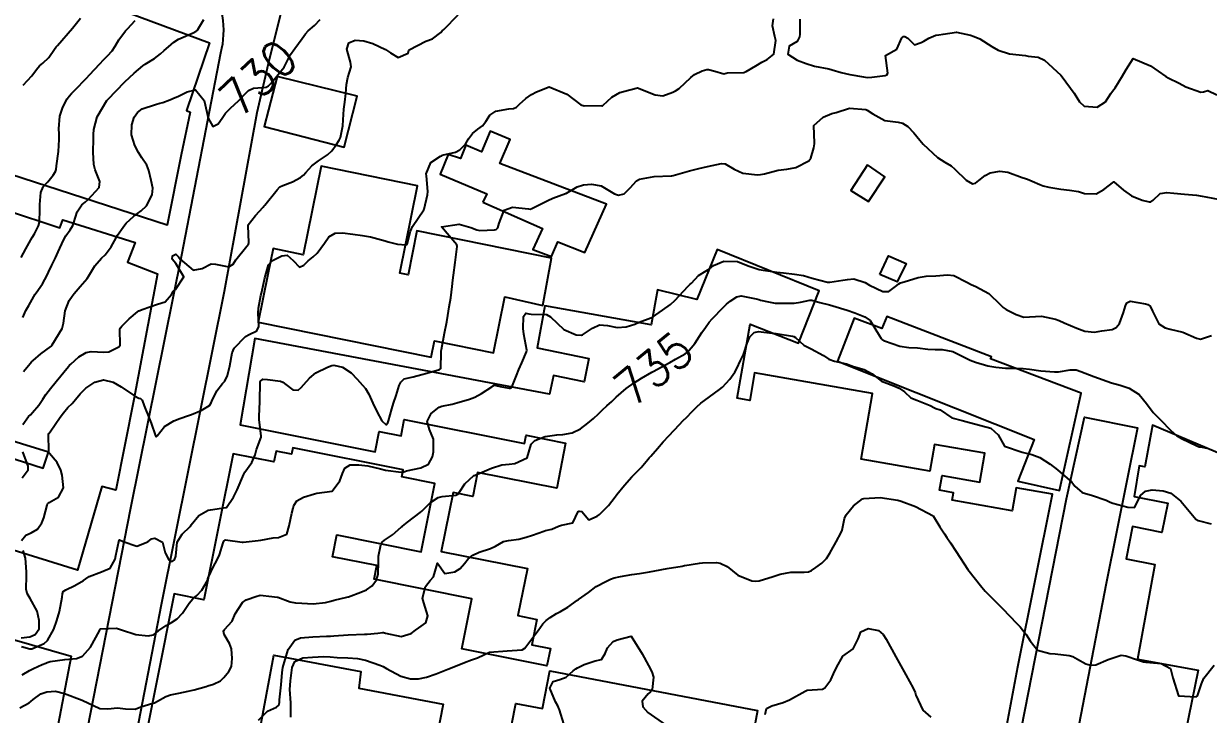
# Model space of a CAD drawing. Header units: metres. Extents: x 307586 to 320046, y 7427249 to 7434250.
# Drawn here: x 310850.7 to 310984.7, y 7432342.5 to 7432420.6 of the extents above; entities that cross this region are included whole.
import ezdxf
from ezdxf.enums import TextEntityAlignment as Align

# ---------------------------------------------------------------- set-up
doc = ezdxf.new("R2010")
doc.units = ezdxf.units.M
doc.header["$MEASUREMENT"] = 0
for name, color, linetype in [('Cotas', 45, 'Continuous'), ('Curvas de Nivel 1m', 11, 'Continuous'), ('Curvas de Nivel 5m', 15, 'Continuous'), ('Edificações', 30, 'Continuous'), ('Vias Primárias', 230, 'Continuous')]:
    doc.layers.add(name, color=color, linetype=linetype)
doc.styles.add('Style-STANDARD', font='STANDARD.shx')

msp = doc.modelspace()

# ---------------------------------------------------------------- linework, layer by layer
at = {"layer": 'Curvas de Nivel 1m', "flags": 128}
for points, elevation in [([(310850.42, 7432362.13), (310850.91, 7432362.71), (310851.5, 7432363), (310852.21, 7432363.41), (310852.73, 7432364.11), (310852.96, 7432364.66), (310853.31, 7432366.1), (310853.37, 7432366.26), (310853.54, 7432366.43), (310854.62, 7432367.01), (310855.18, 7432368.08), (310855, 7432369.5), (310854.88, 7432370.08), (310854.45, 7432370.95), (310853.6, 7432371.95), (310853.52, 7432372.1), (310853.49, 7432372.21), (310853.47, 7432374.1), (310853.51, 7432374.22), (310853.64, 7432374.4), (310854.8, 7432376.08), (310855.17, 7432376.57), (310855.67, 7432377.14), (310856.13, 7432377.61), (310856.52, 7432378.06), (310857.05, 7432378.69), (310857.7, 7432379.33), (310858.7, 7432380.04), (310859.71, 7432380.28), (310860.78, 7432380.01), (310861.7, 7432379.5), (310863.18, 7432378.49), (310863.69, 7432378.23), (310863.87, 7432378.17), (310864.08, 7432377.97), (310864.31, 7432377.34), (310864.84, 7432375.96), (310865.07, 7432375.38), (310865.58, 7432373.95), (310865.63, 7432373.88), (310865.7, 7432373.88), (310865.75, 7432373.95), (310866.6, 7432374.99), (310867.65, 7432375.66), (310868.31, 7432375.92), (310869.31, 7432376.25), (310869.66, 7432376.36), (310870.74, 7432376.81), (310871.68, 7432377.39), (310871.88, 7432377.68), (310871.96, 7432377.88), (310872.53, 7432379.03), (310873.17, 7432379.87), (310873.41, 7432380.15), (310873.71, 7432380.77), (310873.99, 7432381.86), (310874.25, 7432383.34), (310874.49, 7432383.85), (310875.77, 7432385.17), (310876.18, 7432385.41), (310877.02, 7432385.82), (310877.27, 7432386.32), (310877.19, 7432387.82), (310877.23, 7432388.39), (310877.49, 7432389.81), (310877.55, 7432390.09), (310877.84, 7432391.28), (310877.96, 7432391.81), (310878.37, 7432393.29), (310878.8, 7432393.8), (310879.88, 7432394.32), (310880.48, 7432394.38), (310881.16, 7432393.77), (310881.86, 7432393.04), (310882.35, 7432393.27), (310882.85, 7432393.75), (310883.42, 7432394.2), (310883.88, 7432394.62), (310884.69, 7432395.73), (310885.17, 7432396.45), (310885.91, 7432396.87), (310886.71, 7432396.9), (310887.91, 7432396.75), (310888.98, 7432396.6), (310889.9, 7432396.44), (310891.54, 7432396.01), (310891.9, 7432395.9), (310892.94, 7432395.63), (310893.89, 7432395.54), (310894.03, 7432395.62), (310894.43, 7432397.1), (310894.65, 7432397.61), (310895.94, 7432399.52), (310895.96, 7432399.57), (310895.97, 7432399.59), (310896.35, 7432401.2), (310896.39, 7432401.59), (310896.22, 7432403.36), (310896.21, 7432403.59), (310896.72, 7432404.87), (310897.81, 7432405.57), (310897.95, 7432405.63), (310898.01, 7432405.68), (310899.52, 7432406.05), (310900.02, 7432406.29), (310900.63, 7432406.93), (310901, 7432407.53), (310901.42, 7432408.15), (310902.05, 7432408.62), (310902.58, 7432409), (310902.95, 7432409.51), (310903.38, 7432410.2), (310904.07, 7432410.68), (310905.55, 7432410.95), (310906.08, 7432410.98), (310906.42, 7432411.12), (310906.77, 7432411.46), (310907.45, 7432412.1), (310908.1, 7432412.56), (310908.69, 7432412.86), (310910.11, 7432413.42), (310912.1, 7432412.59), (310913.69, 7432411.38), (310914.08, 7432411.29), (310916.03, 7432411.3), (310916.08, 7432411.29), (310916.15, 7432411.29), (310916.23, 7432411.35), (310917.19, 7432412.24), (310918.1, 7432412.77), (310918.52, 7432412.91), (310920.11, 7432413.3), (310922.1, 7432412.52), (310922.96, 7432412.41), (310924.11, 7432412.81), (310924.4, 7432412.97), (310924.83, 7432413.25), (310926.13, 7432414.46), (310926.55, 7432414.81), (310927.41, 7432415.22), (310927.96, 7432415.39), (310928.14, 7432415.39), (310928.83, 7432415.2), (310929.85, 7432414.9), (310930.13, 7432414.97), (310930.3, 7432415.01), (310932.13, 7432415.05), (310932.22, 7432415.07), (310932.41, 7432415.16), (310933.48, 7432415.81), (310934.15, 7432416.21), (310934.77, 7432416.52), (310935.53, 7432417.12), (310935.74, 7432418.68), (310935.63, 7432419.12), (310935.38, 7432420.31), (310935.49, 7432421.12)], 732), ([(310850.56, 7432375.22), (310851.22, 7432376.12), (310851.44, 7432376.34), (310851.66, 7432376.58), (310852.36, 7432377.43), (310852.83, 7432378.11), (310853.18, 7432378.61), (310853.69, 7432379.3), (310854.33, 7432380.09), (310855.72, 7432381.79), (310855.85, 7432381.94), (310855.98, 7432382.07), (310856.89, 7432382.9), (310857.74, 7432383.39), (310858.3, 7432383.48), (310859.74, 7432383.42), (310860.29, 7432383.47), (310861.42, 7432384), (310861.56, 7432384.2), (310861.54, 7432386), (310861.62, 7432386.16), (310861.78, 7432386.35), (310862.59, 7432387.2), (310863.54, 7432387.98), (310863.69, 7432388.09), (310863.8, 7432388.13), (310864.06, 7432388.23), (310865.81, 7432388.86), (310866.65, 7432389.1), (310867.39, 7432389.93), (310867.54, 7432390.22), (310867.83, 7432390.52), (310868.79, 7432391.92), (310867.87, 7432393.44), (310867.45, 7432393.93), (310867.5, 7432394.31), (310867.88, 7432394.48), (310868.16, 7432394.21), (310868.38, 7432393.92), (310869.85, 7432392.68), (310870.86, 7432392.89), (310871.87, 7432393.42), (310872.37, 7432393.37), (310873.86, 7432393.05), (310874.36, 7432393.36), (310874.66, 7432393.85), (310875.89, 7432395.42), (310876.08, 7432395.64), (310876.14, 7432395.83), (310876.04, 7432397.71), (310876.06, 7432397.83), (310876.88, 7432398.87), (310877.75, 7432399.81), (310877.84, 7432399.91), (310877.95, 7432400.04), (310879.35, 7432401.79), (310879.65, 7432402.11), (310879.97, 7432402.28), (310881.08, 7432402.66), (310881.98, 7432403.16), (310882.3, 7432403.44), (310882.58, 7432403.75), (310883.27, 7432404.48), (310884.01, 7432405.04), (310885.04, 7432405.72), (310885.54, 7432406.2), (310886.03, 7432406.87), (310886.35, 7432407.39), (310886.49, 7432407.71), (310886.75, 7432409.01), (310886.8, 7432409.7), (310886.89, 7432410.89), (310886.99, 7432411.7), (310887.12, 7432412.68), (310887.19, 7432413.7), (310887.34, 7432414.48), (310887.7, 7432415.69), (310887.63, 7432416.2), (310887.23, 7432417.7), (310887.46, 7432418.4), (310888.17, 7432418.71), (310889.14, 7432418.64), (310890.17, 7432418.33), (310891.59, 7432417.65), (310892.16, 7432417.28), (310893.03, 7432416.75), (310894.16, 7432417.22), (310894.23, 7432417.55), (310894.27, 7432417.62), (310896.17, 7432418.59), (310896.91, 7432418.84), (310897.84, 7432419.57), (310898.01, 7432419.75), (310898.19, 7432419.9), (310899.83, 7432421.55)], 731), ([(310850.62, 7432413.62), (310851.1, 7432414.13), (310851.59, 7432414.66), (310852.13, 7432415.38), (310852.45, 7432415.8), (310852.83, 7432416.11), (310853.52, 7432416.73), (310854.16, 7432417.7), (310854.32, 7432417.94), (310854.47, 7432418.1), (310856.18, 7432420.07), (310857.09, 7432421.17)], 727), ([(310850.39, 7432394.13), (310850.9, 7432395.11), (310851.49, 7432396.12), (310851.64, 7432396.38), (310851.9, 7432396.81), (310852.35, 7432397.69), (310852.45, 7432398.11), (310852.49, 7432399.56), (310852.5, 7432400.11), (310852.59, 7432401.49), (310852.88, 7432402.11), (310853.4, 7432402.68), (310853.98, 7432403.43), (310854.26, 7432403.83), (310854.33, 7432404.09), (310854.37, 7432404.47), (310854.61, 7432406.09), (310854.68, 7432407.45), (310854.66, 7432408.09), (310854.65, 7432408.69), (310854.77, 7432410.09), (310855.1, 7432411.11), (310855.58, 7432412.08), (310855.79, 7432412.37), (310856.09, 7432412.67), (310856.78, 7432413.38), (310857.42, 7432414.06), (310857.75, 7432414.42), (310858.12, 7432414.79), (310859.27, 7432416.03), (310859.68, 7432416.49), (310860.15, 7432416.94), (310860.67, 7432417.5), (310861, 7432418.01), (310861.43, 7432418.75), (310862.18, 7432419.74), (310862.3, 7432419.88), (310862.4, 7432420), (310863.28, 7432420.91)], 728), ([(310850.58, 7432387.34), (310850.91, 7432388.13), (310851.23, 7432388.71), (310851.82, 7432389.71), (310851.97, 7432389.97), (310852.06, 7432390.12), (310852.79, 7432391.15), (310853.31, 7432392.11), (310853.48, 7432392.47), (310853.86, 7432393.27), (310854.13, 7432393.84), (310854.25, 7432394.09), (310854.57, 7432394.78), (310855.16, 7432396.08), (310855.42, 7432396.56), (310855.91, 7432397.24), (310856.24, 7432397.74), (310856.35, 7432398.07), (310856.72, 7432399.28), (310857.25, 7432400.06), (310857.61, 7432400.39), (310857.95, 7432400.68), (310859.21, 7432402.03), (310859.29, 7432402.71), (310858.74, 7432404.04), (310858.6, 7432404.65), (310858.54, 7432406.04), (310858.55, 7432407.53), (310858.56, 7432408.04), (310858.59, 7432408.59), (310858.97, 7432410.04), (310860.08, 7432411.86), (310860.16, 7432411.95), (310860.22, 7432412.02), (310861.14, 7432412.97), (310862.11, 7432414), (310863.15, 7432414.97), (310864.13, 7432415.8), (310864.4, 7432415.98), (310865.47, 7432416.63), (310866.15, 7432417.15), (310866.57, 7432417.53), (310867.05, 7432417.94), (310867.65, 7432418.46), (310868.17, 7432418.82), (310869.82, 7432419.54), (310870.18, 7432419.72), (310870.29, 7432419.79), (310870.37, 7432419.9), (310871.06, 7432421.02)], 729), ([(310938.45, 7432421.09), (310938.48, 7432419.38), (310938.44, 7432419.09), (310938.18, 7432418.56), (310937.24, 7432418.03), (310937.09, 7432417.1), (310938.15, 7432416.44), (310939.17, 7432416.05), (310940.14, 7432415.75), (310941.74, 7432415.44), (310942.14, 7432415.34), (310943.14, 7432415.03), (310944.13, 7432414.81), (310945.67, 7432414.54), (310946.13, 7432414.49), (310946.61, 7432414.51), (310948.13, 7432414.71), (310948.32, 7432414.78), (310948.42, 7432414.97), (310948.16, 7432416.97), (310949.45, 7432417.68), (310949.99, 7432418.95), (310950.08, 7432419.05), (310950.18, 7432419.11), (310950.36, 7432419.12), (310950.67, 7432418.94), (310951.43, 7432418.19), (310952.18, 7432418.43), (310952.5, 7432418.6), (310953.06, 7432418.91), (310953.83, 7432419.26), (310954.19, 7432419.3), (310954.67, 7432419.37), (310956.19, 7432419.59), (310957.76, 7432419.28), (310958.19, 7432419.13), (310958.81, 7432418.84), (310960.17, 7432417.98), (310960.91, 7432417.56), (310962.17, 7432417.15), (310963.98, 7432416.97), (310964.16, 7432416.93), (310964.29, 7432416.9), (310965.41, 7432416.76), (310966.16, 7432416.45), (310967.99, 7432414.73), (310968.13, 7432414.57), (310969.48, 7432412.72), (310970.1, 7432411.73), (310970.64, 7432411.24), (310972.1, 7432411.14), (310973.04, 7432411.74), (310973.66, 7432412.66), (310973.84, 7432412.94), (310974.12, 7432413.31), (310974.98, 7432414.65), (310975.38, 7432415.4), (310976.16, 7432416.63), (310978.15, 7432415.78), (310979.87, 7432414.59), (310980.13, 7432414.45), (310981.38, 7432413.83), (310982.12, 7432413.42), (310983.84, 7432412.82), (310984.12, 7432412.86), (310984.61, 7432413.02), (310985.62, 7432412.52)], 732), ([(310850.41, 7432350.13), (310851.34, 7432349.85), (310851.59, 7432349.86), (310852.19, 7432350.11), (310852.98, 7432350.47), (310853.35, 7432350.79), (310854.07, 7432352.09), (310854.41, 7432353.06), (310854.71, 7432354.08), (310855.03, 7432355.69), (310855.04, 7432356.08), (310855.13, 7432356.36), (310855.42, 7432356.54), (310856.46, 7432357.03), (310857.44, 7432357.59), (310857.7, 7432357.78), (310858.08, 7432358.04), (310859.45, 7432358.58), (310860.46, 7432359), (310861, 7432360), (310861.07, 7432360.4), (310861.42, 7432362), (310861.43, 7432362.05), (310861.49, 7432362.18), (310861.92, 7432362), (310863.48, 7432361.48), (310864.69, 7432361.96), (310865.14, 7432362.3), (310865.49, 7432362.38), (310866.37, 7432361.94), (310866.68, 7432360.73), (310867.1, 7432359.93), (310867.46, 7432359.75), (310867.71, 7432359.93), (310867.89, 7432360.34), (310868.04, 7432361.92), (310868.59, 7432362.82), (310869.51, 7432363.71), (310869.58, 7432363.83), (310869.61, 7432363.9), (310870.46, 7432364.95), (310871.53, 7432365.54), (310871.81, 7432365.6), (310873.53, 7432365.84), (310873.59, 7432365.86), (310874.4, 7432367), (310874.83, 7432367.84), (310875.58, 7432369.61), (310875.65, 7432369.76), (310875.69, 7432369.83), (310876.49, 7432370.92), (310876.86, 7432371.82), (310877.01, 7432372.42), (310877.52, 7432373.81), (310877.53, 7432373.91), (310877.31, 7432375.81), (310877.31, 7432376.16), (310877.38, 7432377.81), (310877.39, 7432378.11), (310877.4, 7432379.81), (310877.41, 7432380.11), (310877.71, 7432380.37), (310878.23, 7432380.32), (310879.71, 7432380.15), (310879.97, 7432380.04), (310880.31, 7432379.77), (310881.1, 7432379.17), (310881.7, 7432379.12), (310882.06, 7432379.4), (310882.34, 7432379.75), (310882.98, 7432380.48), (310883.72, 7432381.06), (310885.02, 7432381.72), (310885.52, 7432381.91), (310885.73, 7432381.93), (310886.71, 7432381.7), (310887.72, 7432381.09), (310888.4, 7432380.37), (310888.99, 7432379.67), (310889.32, 7432379.29), (310889.69, 7432378.67), (310890.15, 7432377.66), (310890.62, 7432376.7), (310891.19, 7432375.64), (310891.65, 7432375.19), (310891.86, 7432375.43), (310891.92, 7432375.64), (310892.31, 7432377), (310892.51, 7432377.63), (310892.79, 7432378.53), (310893.14, 7432379.63), (310893.31, 7432380.02), (310893.71, 7432380.41), (310894.74, 7432380.63), (310895.72, 7432380.87), (310896.25, 7432381.05), (310897.72, 7432381.47), (310897.84, 7432381.57), (310897.9, 7432383.42), (310897.89, 7432383.57), (310897.92, 7432383.73), (310898.28, 7432385.56), (310898.52, 7432386.84), (310898.64, 7432387.56), (310898.81, 7432388.56), (310898.97, 7432389.55), (310899.13, 7432390.85), (310899.21, 7432391.55), (310899.28, 7432392.12), (310899.46, 7432393.55), (310899.71, 7432395.36), (310899.66, 7432395.54), (310897.92, 7432397.57), (310899.93, 7432397.88), (310901.23, 7432397.53), (310901.92, 7432397.24), (310902.26, 7432397.17), (310903.92, 7432397.24), (310904.12, 7432397.29), (310904.31, 7432397.49), (310904.45, 7432398.01), (310905.01, 7432399.48), (310905.95, 7432399.82), (310907.78, 7432399.62), (310907.94, 7432399.6), (310908.16, 7432399.66), (310909.95, 7432400.57), (310910.53, 7432400.84), (310911.96, 7432401.34), (310912.01, 7432401.36), (310912.08, 7432401.4), (310913.26, 7432402.1), (310913.98, 7432402.32), (310914.91, 7432402.43), (310915.98, 7432402.21), (310917.51, 7432401.33), (310917.96, 7432401.16), (310918.58, 7432401.32), (310919.27, 7432402.01), (310919.99, 7432402.8), (310920.31, 7432402.97), (310921.99, 7432403.28), (310923.92, 7432403.34), (310923.99, 7432403.35), (310924.12, 7432403.38), (310926, 7432403.92), (310927.04, 7432404.18), (310928, 7432404.41), (310929.59, 7432404.77), (310930.01, 7432404.73), (310931.05, 7432404.12), (310932, 7432403.67), (310933.66, 7432403.48), (310934, 7432403.49), (310934.46, 7432403.6), (310936, 7432404.01), (310937, 7432404.1), (310938, 7432404.29), (310939.47, 7432405.07), (310939.72, 7432405.36), (310940.03, 7432406.52), (310940.11, 7432406.99), (310940.12, 7432407.06), (310940.06, 7432409.06), (310941.12, 7432410.01), (310942.08, 7432410.4), (310942.58, 7432410.53), (310944.08, 7432411.02), (310945.94, 7432410.85), (310946.08, 7432410.8), (310946.71, 7432410.35), (310948.07, 7432409.63), (310949.6, 7432409.42), (310950.07, 7432409.33), (310950.67, 7432408.94), (310951.36, 7432408.23), (310952.05, 7432407.38), (310952.43, 7432406.92), (310954.02, 7432405.44), (310954.87, 7432404.89), (310955.6, 7432404.47), (310956.01, 7432404.12), (310957.28, 7432402.86), (310957.99, 7432402.46), (310958.32, 7432402.51), (310958.72, 7432402.84), (310959.43, 7432403.41), (310960, 7432403.68), (310961.08, 7432403.89), (310962, 7432403.77), (310963.6, 7432403.18), (310964, 7432403.06), (310964.21, 7432402.99), (310964.74, 7432402.77), (310965.61, 7432402.38), (310965.99, 7432402.23), (310966.64, 7432402.09), (310967.98, 7432401.86), (310968.96, 7432401.75), (310969.98, 7432401.58), (310970.65, 7432401.37), (310971.98, 7432401.32), (310972.86, 7432401.8), (310973.99, 7432402.66), (310975.07, 7432401.73), (310975.98, 7432401.11), (310977.19, 7432400.62), (310977.97, 7432400.41), (310978.16, 7432400.42), (310978.45, 7432400.61), (310979.21, 7432401.37), (310979.98, 7432401.48), (310980.79, 7432401.39), (310981.98, 7432401.27), (310983.35, 7432401.18), (310983.98, 7432401.06), (310984.41, 7432400.97), (310985.97, 7432400.68)], 733), ([(310850.49, 7432346.94), (310851.31, 7432347.4), (310851.78, 7432347.65), (310852.77, 7432348.11), (310853.17, 7432348.26), (310853.33, 7432348.32), (310853.67, 7432348.43), (310855.33, 7432348.66), (310856.62, 7432348.77), (310857.33, 7432349.05), (310858.23, 7432350.04), (310859.25, 7432351.91), (310859.29, 7432352.02), (310859.31, 7432352.08), (310859.36, 7432352.12), (310861.18, 7432352.19), (310861.37, 7432352.14), (310861.74, 7432352), (310863.36, 7432351.49), (310864.75, 7432351.35), (310865.36, 7432351.45), (310865.65, 7432351.66), (310865.97, 7432351.94), (310866.79, 7432352.52), (310867.38, 7432352.85), (310868.04, 7432353.26), (310868.63, 7432353.91), (310869.4, 7432355.03), (310869.8, 7432355.5), (310870.24, 7432355.89), (310870.82, 7432356.49), (310871.44, 7432357.59), (310871.51, 7432357.81), (310871.54, 7432357.88), (310872.14, 7432359.19), (310872.53, 7432359.87), (310872.83, 7432360.5), (310873.22, 7432361.86), (310873.29, 7432362.05), (310873.49, 7432362.19), (310875.38, 7432361.93), (310875.48, 7432361.93), (310877.18, 7432362.12), (310877.49, 7432362.16), (310878.88, 7432362.4), (310879.49, 7432362.45), (310880.43, 7432362.84), (310880.7, 7432363.77), (310880.98, 7432365.22), (310881.13, 7432365.76), (310881.23, 7432366.07), (310881.55, 7432366.61), (310882.3, 7432367.01), (310883.56, 7432367.38), (310883.84, 7432367.45), (310885.56, 7432367.71), (310886.41, 7432368.87), (310886.71, 7432369.7), (310886.99, 7432370.3), (310887.59, 7432370.68), (310888.59, 7432370.68), (310889.59, 7432370.55), (310891.01, 7432370.23), (310891.59, 7432370.07), (310893.38, 7432369.83), (310893.59, 7432369.86), (310893.96, 7432369.98), (310895.59, 7432370.34), (310896.44, 7432370.74), (310896.92, 7432371.58), (310897.04, 7432372.15), (310897.01, 7432373.58), (310896.57, 7432374.66), (310896.31, 7432375.58), (310896.76, 7432376.48), (310897.68, 7432377.19), (310897.95, 7432377.3), (310899.15, 7432377.55), (310899.68, 7432377.68), (310901.11, 7432378.11), (310901.69, 7432378.34), (310902.47, 7432378.74), (310903.61, 7432379.5), (310903.66, 7432379.54), (310903.7, 7432379.58), (310903.89, 7432379.68), (310904.75, 7432379.48), (310905.59, 7432379.36), (310905.7, 7432379.36), (310905.79, 7432379.38), (310905.9, 7432379.47), (310906.42, 7432380.76), (310906.69, 7432381.46), (310907, 7432382.19), (310907.55, 7432383.45), (310907.57, 7432383.64), (310907.24, 7432385.46), (310907.16, 7432386.08), (310907.22, 7432387.46), (310907.45, 7432387.81), (310907.81, 7432387.76), (310908.09, 7432387.73), (310909.81, 7432387.68), (310910.27, 7432387.42), (310911.78, 7432385.96), (310913.15, 7432385.39), (310913.77, 7432385.35), (310913.88, 7432385.38), (310915, 7432386.14), (310915.79, 7432386.51), (310916.69, 7432386.44), (310917.79, 7432386.22), (310918.81, 7432386.29), (310919.79, 7432386.59), (310920.3, 7432386.79), (310921.59, 7432387.28), (310921.74, 7432387.34), (310921.8, 7432387.38), (310922.91, 7432388.17), (310923.82, 7432388.8), (310924.32, 7432389.25), (310925.84, 7432390.87), (310926.02, 7432391.05), (310926.2, 7432391.23), (310926.99, 7432392.08), (310927.86, 7432392.61), (310928.24, 7432392.83), (310928.71, 7432393.2), (310929.88, 7432393.72), (310931.4, 7432393.65), (310931.88, 7432393.49), (310932.75, 7432393.15), (310933.87, 7432392.78), (310934.31, 7432392.69), (310935.86, 7432392.46), (310936.6, 7432392.37), (310937.86, 7432392.25), (310938.89, 7432392.1), (310939.86, 7432391.8), (310941.58, 7432391.32), (310941.86, 7432391.32), (310943.33, 7432391.55), (310943.86, 7432391.64), (310944.57, 7432391.72), (310945.86, 7432391.3), (310946.35, 7432390.99), (310947.84, 7432390.28), (310948.52, 7432390.29), (310949.43, 7432390.95), (310949.66, 7432391.15), (310949.86, 7432391.24), (310950.28, 7432391.37), (310951.86, 7432391.86), (310952.77, 7432392), (310953.86, 7432392.04), (310955.15, 7432392.17), (310955.87, 7432392.1), (310957.37, 7432391.34), (310957.86, 7432391.08), (310958.37, 7432390.84), (310959.84, 7432390.04), (310961.14, 7432388.81), (310961.48, 7432388.46), (310961.82, 7432388.24), (310962.94, 7432387.67), (310963.81, 7432387.39), (310964.46, 7432387.42), (310965.81, 7432387.49), (310967.38, 7432387.16), (310967.81, 7432386.98), (310968.37, 7432386.72), (310969.79, 7432386.13), (310970.71, 7432385.78), (310971.79, 7432385.67), (310972.64, 7432385.83), (310973.79, 7432385.99), (310974.24, 7432386.2), (310974.61, 7432386.65), (310975.06, 7432387.89), (310975.29, 7432388.64), (310975.47, 7432388.99), (310975.83, 7432389.18), (310977.55, 7432388.89), (310977.83, 7432388.81), (310978.09, 7432388.61), (310978.35, 7432388.07), (310979.08, 7432386.6), (310979.8, 7432386.17), (310980.36, 7432386.02), (310981.79, 7432385.66), (310983.35, 7432384.98), (310983.78, 7432384.87), (310985.02, 7432385.29)], 734), ([(310877.24, 7432341.81), (310878.25, 7432342.8), (310879.27, 7432343.28), (310879.54, 7432343.5), (310879.59, 7432343.78), (310879.59, 7432344.1), (310879.78, 7432345.78), (310879.89, 7432347.2), (310879.99, 7432347.77), (310880.23, 7432348.67), (310880.58, 7432349.77), (310881.35, 7432350.83), (310881.99, 7432351.12), (310883.36, 7432351.21), (310884.93, 7432351.29), (310885.36, 7432351.31), (310885.73, 7432351.33), (310887.36, 7432351.44), (310889.23, 7432351.53), (310889.36, 7432351.52), (310889.5, 7432351.52), (310890.74, 7432351.65), (310891.28, 7432351.72), (310891.36, 7432351.72), (310891.6, 7432351.64), (310893.36, 7432351.27), (310894.5, 7432351.6), (310894.99, 7432351.98), (310895.37, 7432352.24), (310896.15, 7432352.81), (310896.39, 7432353.58), (310895.93, 7432355.06), (310895.79, 7432355.59), (310896.1, 7432356.91), (310896.66, 7432357.58), (310897.01, 7432358.01), (310897.46, 7432359.57), (310898.3, 7432358.4), (310899.45, 7432358.57), (310900.05, 7432358.94), (310900.53, 7432359.53), (310900.96, 7432360.03), (310901.47, 7432360.44), (310902.19, 7432360.8), (310903.48, 7432361.22), (310904.02, 7432361.49), (310904.95, 7432362.02), (310905.49, 7432362.12), (310906.67, 7432362.28), (310907.5, 7432362.48), (310908.24, 7432362.7), (310909.51, 7432363.18), (310909.7, 7432363.23), (310910.4, 7432363.41), (310911.17, 7432363.75), (310911.52, 7432363.85), (310912.78, 7432364.12), (310913.39, 7432365.38), (310913.48, 7432365.43), (310913.53, 7432365.44), (310913.8, 7432365.38), (310914.6, 7432364.44), (310915.53, 7432364.86), (310915.81, 7432365.07), (310916.11, 7432365.34), (310916.81, 7432366.07), (310917.56, 7432367.06), (310917.67, 7432367.22), (310917.75, 7432367.33), (310918.63, 7432368.37), (310919.47, 7432369.3), (310919.58, 7432369.42), (310920.5, 7432370.38), (310921.28, 7432371.28), (310921.43, 7432371.46), (310921.61, 7432371.66), (310922.36, 7432372.53), (310923.01, 7432373.27), (310923.64, 7432373.96), (310924.84, 7432375.24), (310925.24, 7432375.65), (310925.67, 7432376.06), (310926.25, 7432376.65), (310926.82, 7432377.22), (310927.27, 7432377.63), (310927.69, 7432377.96), (310929.37, 7432379.18), (310929.71, 7432379.46), (310930.53, 7432380.35), (310931.1, 7432381.17), (310931.32, 7432381.58), (310931.75, 7432382.46), (310931.99, 7432382.92), (310932.08, 7432383.16), (310932.5, 7432384.42), (310932.81, 7432385.15), (310933.29, 7432385.64), (310933.78, 7432385.75), (310935.32, 7432385.58), (310935.78, 7432385.51), (310937.64, 7432385.23), (310937.77, 7432385.2), (310937.99, 7432385.09), (310938.9, 7432384.2), (310939.76, 7432383.78), (310941.15, 7432383.05), (310941.75, 7432382.62), (310942.37, 7432382.41), (310943.74, 7432382.08), (310944.53, 7432381.8), (310945.74, 7432381.46), (310946.66, 7432380.98), (310947.72, 7432380.12), (310949.08, 7432379.59), (310949.71, 7432379.34), (310950.3, 7432378.94), (310951.01, 7432378.25), (310951.69, 7432377.98), (310953.19, 7432377.4), (310953.69, 7432377.11), (310953.84, 7432377.05), (310954.33, 7432376.89), (310955.67, 7432375.98), (310956.82, 7432375.7), (310957.66, 7432375.46), (310959.52, 7432374.96), (310959.65, 7432374.94), (310960.06, 7432374.82), (310960.91, 7432374.08), (310961.63, 7432372.8), (310963.63, 7432372.11), (310964.69, 7432371.83), (310965.62, 7432371.5), (310966.78, 7432370.74), (310967.6, 7432370.11), (310969.23, 7432368.71), (310969.58, 7432368.25), (310970.41, 7432367.53), (310971.57, 7432367.21), (310973.13, 7432366.66), (310973.56, 7432366.45), (310973.89, 7432366.32), (310975.55, 7432365.88), (310976.32, 7432365.85), (310976.73, 7432366.62), (310977, 7432367.19), (310977.57, 7432367.69), (310978.33, 7432367.84), (310979.57, 7432367.73), (310980.45, 7432367.45), (310981.56, 7432366.56), (310983.25, 7432364.54), (310983.53, 7432364.37), (310985, 7432363.99)], 736), ([(310850.5, 7432369.2), (310851.16, 7432370.12), (310851.17, 7432370.54), (310850.58, 7432372.13)], 731), ([(310880.9, 7432342.12), (310880.89, 7432343.76), (310880.78, 7432345.26), (310880.8, 7432345.76), (310880.84, 7432346.23), (310881.02, 7432347.76), (310881.33, 7432348.42), (310882.25, 7432348.84), (310883.33, 7432348.93), (310884.62, 7432349), (310885.34, 7432348.97), (310886.13, 7432348.9), (310887.33, 7432348.86), (310888.43, 7432348.77), (310889.33, 7432348.58), (310890.96, 7432348.01), (310891.33, 7432347.86), (310891.72, 7432347.64), (310893.31, 7432346.78), (310894.43, 7432346.48), (310895.31, 7432346.48), (310896.23, 7432346.66), (310897.31, 7432347.03), (310897.7, 7432347.18), (310898.63, 7432347.55), (310899.33, 7432347.83), (310900.53, 7432348.33), (310901.33, 7432348.62), (310901.99, 7432348.86), (310903.34, 7432349.5), (310905.34, 7432349.65), (310907.05, 7432349.75), (310907.35, 7432349.93), (310908.5, 7432351.43), (310908.85, 7432351.95), (310909.38, 7432352.68), (310909.75, 7432353.05), (310910.21, 7432353.41), (310910.95, 7432353.86), (310911.4, 7432354.07), (310912.23, 7432354.57), (310913.31, 7432355.38), (310913.37, 7432355.42), (310913.41, 7432355.46), (310914.54, 7432356.25), (310915.44, 7432356.9), (310915.71, 7432357.08), (310916.23, 7432357.34), (310917.04, 7432357.74), (310917.45, 7432357.88), (310918.17, 7432358.04), (310919.45, 7432358.26), (310920.34, 7432358.4), (310921.46, 7432358.58), (310922.05, 7432358.68), (310923.46, 7432358.94), (310925.14, 7432359.23), (310925.41, 7432359.28), (310925.46, 7432359.29), (310927.13, 7432359.55), (310927.47, 7432359.58), (310929.05, 7432359.61), (310929.47, 7432359.56), (310930.23, 7432359.17), (310931.45, 7432358.19), (310933.02, 7432357.57), (310933.45, 7432357.52), (310933.88, 7432357.57), (310935.45, 7432358.05), (310936.25, 7432358.31), (310937.46, 7432358.54), (310938.94, 7432358.55), (310939.46, 7432358.59), (310939.79, 7432358.73), (310940.28, 7432359.05), (310940.97, 7432359.55), (310941.48, 7432360.07), (310941.85, 7432360.67), (310942.05, 7432361.03), (310942.58, 7432361.95), (310943.14, 7432363.02), (310943.24, 7432363.3), (310943.53, 7432364.61), (310943.7, 7432365.02), (310944.53, 7432366.03), (310945.56, 7432366.82), (310945.69, 7432366.86), (310947.56, 7432366.97), (310949.56, 7432366.66), (310949.92, 7432366.58), (310951.55, 7432365.97), (310953.53, 7432364.9), (310954.3, 7432363.67), (310954.82, 7432362.88), (310955.1, 7432362.47), (310955.5, 7432361.87), (310956.16, 7432360.86), (310957.46, 7432358.85), (310959.06, 7432356.83), (310959.44, 7432356.39), (310961.01, 7432354.81), (310961.22, 7432354.61), (310961.41, 7432354.4), (310962.99, 7432352.78), (310963.39, 7432352.35), (310964.08, 7432351.47), (310964.51, 7432350.76), (310965.36, 7432349.73), (310966.75, 7432349.34), (310967.35, 7432349.31), (310968.94, 7432349.12), (310969.35, 7432349.01), (310969.89, 7432348.7), (310970.82, 7432348.17), (310971.34, 7432348), (310971.95, 7432348.06), (310973.34, 7432348.66), (310974.83, 7432349.16), (310975.35, 7432349.08), (310976.67, 7432348.62), (310977.34, 7432348.4), (310977.61, 7432348.34), (310979.34, 7432348.19), (310980.4, 7432347.64), (310980.65, 7432346.57), (310981.29, 7432344.56), (310983.29, 7432344.42), (310983.44, 7432344.54), (310983.92, 7432345.92), (310984.17, 7432346.53), (310985.34, 7432348.01)], 737), ([(310850.37, 7432351.11), (310851.35, 7432351.21), (310851.98, 7432351.49), (310852.4, 7432352.11), (310852.43, 7432353.06), (310852.18, 7432354.11), (310851.41, 7432355.57), (310851.06, 7432356.12), (310850.94, 7432356.6), (310850.98, 7432358.12), (310850.98, 7432358.59), (310850.88, 7432360.13), (310850.62, 7432360.98)], 732), ([(310934.56, 7432342.42), (310934.68, 7432343.12), (310935.28, 7432343.42), (310936.57, 7432343.8), (310937.28, 7432344.09), (310939.05, 7432345.06), (310939.2, 7432345.15), (310939.29, 7432345.18), (310941.02, 7432345.32), (310941.3, 7432345.45), (310941.98, 7432346.37), (310942.28, 7432347.03), (310942.61, 7432347.74), (310943.34, 7432349.02), (310944.51, 7432349.85), (310945.06, 7432350.99), (310945.38, 7432351.77), (310946.18, 7432352.18), (310947.38, 7432351.94), (310947.9, 7432351.49), (310948.23, 7432350.96), (310949.34, 7432348.94), (310950.46, 7432346.93), (310951.3, 7432345.4), (310951.5, 7432344.92), (310951.57, 7432344.64), (310952.36, 7432342.91), (310953.27, 7432342.14)], 738), ([(310911.76, 7432341.39), (310911.27, 7432342.96), (310911.09, 7432343.4), (310910.82, 7432343.86), (310910.19, 7432345.41), (310910.56, 7432346.16), (310911.31, 7432346.41), (310912.03, 7432346.67), (310912.81, 7432347.39), (310913.12, 7432347.59), (310913.33, 7432347.7), (310914.07, 7432348.11), (310915.33, 7432348.49), (310916.02, 7432348.66), (310916.44, 7432349.34), (310916.72, 7432349.97), (310917.36, 7432350.69), (310917.8, 7432350.89), (310919.37, 7432351.3), (310920.61, 7432349.29), (310921.33, 7432347.99), (310921.71, 7432347.28), (310921.92, 7432346.66), (310921.76, 7432345.28), (310921.57, 7432345), (310921.29, 7432344.78), (310920.63, 7432343.94), (310920.72, 7432343.29), (310921.27, 7432342.65), (310923.25, 7432341.26)], 738)]:
    msp.add_lwpolyline(points, dxfattribs=dict(at, elevation=elevation))
at = {"layer": 'Curvas de Nivel 5m', "flags": 128}
for points, elevation in [([(310850.63, 7432381.22), (310851.39, 7432382.12), (310851.54, 7432382.31), (310851.73, 7432382.49), (310852.62, 7432383.23), (310853.75, 7432384.06), (310853.77, 7432384.08), (310853.79, 7432384.1), (310853.88, 7432384.23), (310855, 7432386.08), (310855.17, 7432386.69), (310855.35, 7432388.08), (310855.81, 7432389.24), (310856.14, 7432389.75), (310856.39, 7432390.06), (310857.05, 7432390.84), (310857.84, 7432391.76), (310858.04, 7432392.05), (310858.73, 7432393.17), (310859.48, 7432394.03), (310859.88, 7432394.44), (310860.56, 7432395.34), (310860.93, 7432396.01), (310861.27, 7432396.64), (310861.92, 7432397.54), (310862.11, 7432397.81), (310862.25, 7432398), (310863.12, 7432398.8), (310863.94, 7432399.39), (310864.54, 7432399.97), (310865.18, 7432401.19), (310865.28, 7432401.96), (310865.1, 7432402.84), (310864.81, 7432403.97), (310864.58, 7432404.55), (310864.01, 7432405.38), (310863.64, 7432405.98), (310863.24, 7432406.77), (310862.86, 7432407.99), (310862.91, 7432409.14), (310863.17, 7432409.99), (310863.53, 7432410.53), (310864.07, 7432410.92), (310865.56, 7432411.44), (310866.08, 7432411.56), (310866.39, 7432411.64), (310867.2, 7432411.94), (310867.81, 7432412.21), (310868.09, 7432412.32), (310869.16, 7432412.85), (310870.1, 7432413.07), (310871.08, 7432411.89), (310871.4, 7432410.55), (310871.52, 7432409.89), (310872.05, 7432408.95), (310872.68, 7432409.25), (310873.11, 7432409.87), (310873.51, 7432410.43), (310874.07, 7432411), (310874.96, 7432411.85), (310875.51, 7432412.42), (310876.1, 7432413.02), (310876.66, 7432413.27), (310878.11, 7432413.4), (310878.37, 7432413.55), (310878.62, 7432413.8), (310880.13, 7432415.66), (310880.2, 7432415.78), (310880.84, 7432417.08), (310881.34, 7432417.77), (310882.17, 7432418.87), (310882.53, 7432419.41), (310882.83, 7432419.75), (310883.57, 7432420.36), (310884.2, 7432421.02)], 730), ([(310850.21, 7432343.18), (310851.27, 7432343.77), (310851.49, 7432343.9), (310851.72, 7432344.12), (310852.62, 7432344.76), (310853.28, 7432345.01), (310854.27, 7432345.07), (310855.28, 7432344.81), (310857.27, 7432344.05), (310859.26, 7432343.12), (310860.19, 7432343.08), (310861.26, 7432343.2), (310862.19, 7432343.06), (310863.26, 7432343.05), (310863.92, 7432343.31), (310865.27, 7432343.72), (310865.46, 7432343.76), (310865.81, 7432343.94), (310866.74, 7432344.48), (310867.28, 7432344.66), (310868.23, 7432344.86), (310869.28, 7432345.07), (310869.96, 7432345.22), (310871.29, 7432345.6), (310871.5, 7432345.67), (310872.14, 7432345.87), (310872.91, 7432346.25), (310873.3, 7432346.62), (310873.87, 7432347.3), (310874.16, 7432347.85), (310874.25, 7432348.76), (310874.16, 7432349.85), (310873.96, 7432350.46), (310873.36, 7432351.49), (310873.28, 7432351.86), (310873.29, 7432351.94), (310873.37, 7432352.05), (310874.23, 7432352.99), (310874.59, 7432353.84), (310875.41, 7432355.12), (310875.83, 7432355.4), (310877.05, 7432355.81), (310877.32, 7432355.9), (310877.41, 7432355.92), (310878.72, 7432355.79), (310879.34, 7432355.71), (310879.41, 7432355.69), (310880.82, 7432355.18), (310881.41, 7432355.07), (310882.13, 7432355.03), (310883.41, 7432354.96), (310884.81, 7432355.12), (310885.41, 7432355.26), (310885.77, 7432355.35), (310887.21, 7432355.69), (310887.37, 7432355.73), (310887.41, 7432355.74), (310888.82, 7432356.27), (310889.43, 7432356.53), (310890.1, 7432356.98), (310890.59, 7432357.65), (310890.78, 7432358.32), (310890.79, 7432359.65), (310890.79, 7432360.33), (310891.05, 7432361.64), (310891.21, 7432361.92), (310891.49, 7432362.14), (310892.37, 7432362.76), (310893.38, 7432363.62), (310893.45, 7432363.68), (310893.51, 7432363.73), (310894.09, 7432364.19), (310895.53, 7432365.28), (310895.7, 7432365.42), (310895.84, 7432365.59), (310896.69, 7432366.43), (310897.55, 7432366.98), (310898.01, 7432367.11), (310899.56, 7432367.25), (310899.76, 7432367.34), (310899.91, 7432367.54), (310900.57, 7432368.53), (310901.58, 7432369.47), (310901.62, 7432369.48), (310901.72, 7432369.52), (310903.04, 7432370.06), (310903.59, 7432370.28), (310904.77, 7432370.66), (310905.6, 7432370.75), (310906.23, 7432370.83), (310907.6, 7432371.45), (310908.07, 7432373), (310908.49, 7432373.44), (310909.64, 7432373.87), (310910.97, 7432374.07), (310911.64, 7432374.12), (310912.72, 7432374.31), (310913.65, 7432374.75), (310914.49, 7432375.37), (310915.12, 7432375.9), (310915.67, 7432376.43), (310916.14, 7432376.88), (310916.64, 7432377.34), (310917.18, 7432377.84), (310917.69, 7432378.33), (310918.81, 7432379.31), (310919.71, 7432379.95), (310920.54, 7432380.46), (310921.72, 7432381.15), (310921.8, 7432381.2), (310921.95, 7432381.28), (310923.1, 7432381.9), (310923.74, 7432382.25), (310924.38, 7432382.61), (310925.5, 7432383.23), (310925.75, 7432383.42), (310926.6, 7432384.39), (310927.11, 7432385.22), (310927.36, 7432385.63), (310927.79, 7432386.22), (310928.2, 7432386.8), (310928.53, 7432387.2), (310929.82, 7432388.52), (310930.16, 7432388.83), (310930.58, 7432389.17), (310931.32, 7432389.67), (310931.83, 7432389.77), (310933.53, 7432389.44), (310933.83, 7432389.36), (310934, 7432389.31), (310934.92, 7432389.12), (310935.68, 7432388.97), (310935.82, 7432388.95), (310935.98, 7432388.94), (310937.82, 7432388.96), (310938.54, 7432389.08), (310939.58, 7432389.31), (310939.83, 7432389.29), (310940.74, 7432389.05), (310941.82, 7432388.75), (310942.21, 7432388.64), (310943.81, 7432388.15), (310944.67, 7432387.86), (310945.81, 7432387.41), (310946.41, 7432386.98), (310947.49, 7432385.26), (310947.65, 7432384.97), (310947.77, 7432384.84), (310948.03, 7432384.71), (310949.76, 7432384.1), (310950.79, 7432383.96), (310951.76, 7432383.89), (310952.93, 7432383.74), (310953.76, 7432383.7), (310954.58, 7432383.71), (310955.76, 7432383.49), (310957.07, 7432382.86), (310957.75, 7432382.5), (310958.33, 7432382.27), (310959.74, 7432381.85), (310960.64, 7432381.71), (310961.74, 7432381.62), (310962.94, 7432381.59), (310963.74, 7432381.58), (310964.45, 7432381.48), (310965.74, 7432381.3), (310967.29, 7432381.18), (310967.74, 7432381.2), (310969.06, 7432381.4), (310969.74, 7432381.4), (310970.27, 7432381.24), (310971.73, 7432380.68), (310973.72, 7432379.93), (310974.69, 7432379.68), (310975.71, 7432379.35), (310976.84, 7432378.62), (310977.69, 7432377.6), (310978.43, 7432376.6), (310979.66, 7432375.34), (310980.03, 7432374.96), (310980.4, 7432374.58), (310981.08, 7432374), (310981.64, 7432373.64), (310983.37, 7432372.81), (310983.63, 7432372.72), (310983.79, 7432372.69), (310984.7, 7432372.52)], 735)]:
    msp.add_lwpolyline(points, dxfattribs=dict(at, elevation=elevation))
at = {"layer": 'Edificações'}
for points in [[(310837.32, 7432431.17), (310871.67, 7432418.4), (310869.08, 7432410.74), (310869.51, 7432410.56), (310868.48, 7432405.73), (310866.9, 7432397.79), (310824.62, 7432411.46)], [(310848.62, 7432399.5), (310854.74, 7432397.47), (310855.11, 7432398.39), (310863.26, 7432395.8), (310862.42, 7432393.58), (310865.81, 7432392.28), (310863.14, 7432378.06), (310861.07, 7432367.8), (310859.52, 7432368.23), (310856.76, 7432358.76), (310834.27, 7432365.74)], [(310960.52, 7432333.96), (310963.14, 7432347.84), (310967.05, 7432367.37), (310962.93, 7432368.09), (310962.47, 7432365.47), (310955.7, 7432366.66), (310955.85, 7432367.52), (310954.26, 7432367.8), (310954.55, 7432369.48), (310958.84, 7432368.73), (310959.41, 7432371.99), (310953.69, 7432372.99), (310953.16, 7432369.95), (310945.4, 7432371.31), (310946.7, 7432378.73), (310933.35, 7432381.07), (310932.81, 7432377.96), (310931.37, 7432378.21), (310932.84, 7432386.58), (310938.32, 7432384.43), (310940.64, 7432390.35), (310929.12, 7432395.04), (310926.82, 7432389.38), (310922.38, 7432390.46), (310921.66, 7432386.49), (310909.63, 7432388.67), (310909.63, 7432388.67), (310908.76, 7432383.89), (310914.6, 7432382.7), (310914.05, 7432380.05), (310910.59, 7432380.76), (310910.16, 7432378.67), (310876.81, 7432384.95), (310875.16, 7432375.18), (310890.42, 7432372.14), (310890.88, 7432374.45), (310893.35, 7432373.96), (310893.72, 7432375.81), (310907.3, 7432373.1), (310907.49, 7432374.02), (310911.97, 7432373.13), (310910.96, 7432368.03), (310902.01, 7432369.81), (310901.47, 7432367.11), (310899.24, 7432367.56), (310897.9, 7432360.87), (310907.64, 7432358.93), (310906.58, 7432353.62), (310908.73, 7432353.19), (310908.16, 7432350.31), (310910.25, 7432349.89), (310909.86, 7432347.93), (310900.22, 7432349.85), (310901.35, 7432355.53), (310890.31, 7432357.73), (310890.62, 7432359.27), (310885.61, 7432360.27), (310886.1, 7432362.74), (310895.64, 7432360.84), (310897.18, 7432368.56), (310893.44, 7432369.3), (310893.6, 7432370.09), (310881.11, 7432372.58), (310880.97, 7432371.87), (310879.21, 7432372.23), (310878.96, 7432371), (310874.35, 7432371.92), (310871.06, 7432355.4), (310867.69, 7432356.07), (310863.77, 7432336.39)], [(310840.99, 7432374.09), (310852.88, 7432370.3), (310853.47, 7432372.12), (310840.71, 7432376.03)], [(310993.61, 7432368.73), (310978.37, 7432375.15), (310977.51, 7432370.46), (310976.84, 7432370.55), (310976.27, 7432367.09), (310980.1, 7432366.33), (310979.43, 7432363.02), (310976.1, 7432363.68), (310975.38, 7432360.06), (310978.64, 7432359.41), (310976.65, 7432348.7), (310983.54, 7432347.46), (310981.34, 7432336.73)], [(310822.89, 7432358.56), (310856.03, 7432349.03), (310854.17, 7432339.38), (310850.41, 7432340.1)], [(310876.04, 7432333.56), (310878.95, 7432349.14), (310888.81, 7432347.29), (310888.59, 7432345.43), (310898.11, 7432343.61), (310897.37, 7432339.76)], [(310905.88, 7432341.38), (310906.32, 7432343.69), (310909.35, 7432343.11), (310910.17, 7432347.38), (310933.69, 7432342.88), (310932.69, 7432337.62)]]:
    msp.add_lwpolyline(points, dxfattribs=at)
for points in [[(310879.35, 7432414.6), (310877.86, 7432408.92), (310886.9, 7432406.59), (310888.39, 7432412.36)], [(310902.62, 7432400.39), (310909.35, 7432397.4), (310908.25, 7432395.03), (310910.39, 7432394.22), (310911.08, 7432395.89), (310914.15, 7432394.68), (310916.58, 7432400.17), (310904.54, 7432404.74), (310905.7, 7432407.46), (310903.44, 7432408.39), (310902.46, 7432406.07), (310900.67, 7432406.83), (310900.09, 7432405.32), (310898.7, 7432405.78), (310897.78, 7432403.53), (310903.04, 7432401.31)], [(310909.39, 7432388.71), (310910.36, 7432394.03), (310895.14, 7432397.12), (310894.14, 7432392.16), (310893.21, 7432392.35), (310895.21, 7432402.23), (310884.32, 7432404.44), (310882.29, 7432394.42), (310878.87, 7432395.12), (310878.28, 7432392.21), (310877.18, 7432386.82), (310896.77, 7432382.84), (310897.15, 7432384.7), (310903.81, 7432383.34), (310905.11, 7432389.69)], [(310946.11, 7432404.61), (310944.22, 7432401.68), (310946.23, 7432400.47), (310948.07, 7432403.23)], [(310947.5, 7432392.18), (310948.48, 7432394.3), (310950.5, 7432393.44), (310949.46, 7432391.37)], [(310942.72, 7432382.4), (310964.99, 7432373.52), (310963.11, 7432368.81), (310967.82, 7432367.76), (310970.3, 7432378.76), (310960.02, 7432382.66), (310960.14, 7432382.88), (310948.32, 7432387.45), (310947.75, 7432386.1), (310944.6, 7432387.27)]]:
    msp.add_lwpolyline(points, close=True, dxfattribs=at)
at = {"layer": 'Vias Primárias'}
msp.add_lwpolyline([(310840.81, 7432436.99), (310869.22, 7432426.28, -0.271652), (310873.13, 7432421.44, -0.099409), (310872.93, 7432417.22), (310868.5, 7432394.39), (310862.74, 7432365.78), (310857.49, 7432339.02), (310852.25, 7432312.78), (310845.67, 7432280.76, -0.362565)], format="xyb", dxfattribs=at)
for points in [[(310879.73, 7432421.61), (310878.45, 7432416.5), (310877.03, 7432410.49), (310873.34, 7432390.27), (310869.28, 7432370.04), (310866.2, 7432354.85), (310862.36, 7432334.92)], [(310961.59, 7432330.91), (310968.64, 7432366.81), (310970.66, 7432376.08), (310976.68, 7432374.86), (310973.1, 7432357.26), (310966.78, 7432324.4)]]:
    msp.add_lwpolyline(points, dxfattribs=at)

# ---------------------------------------------------------------- texts
at = {"layer": 'Cotas', "style": 'Style-STANDARD'}
for s, rotation, p in [('730', 43.0448, (310877.19, 7432414.44, 730)), ('735', 39.2475, (310921.92, 7432381.56, 735))]:
    msp.add_text(s, height=4, rotation=rotation, dxfattribs=at).set_placement(p, align=Align.MIDDLE_CENTER)

doc.saveas('drawing.dxf')
